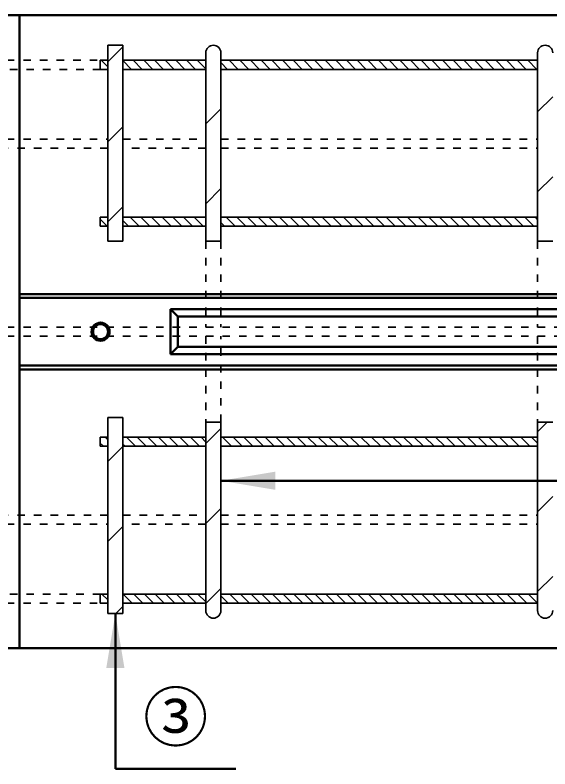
# Model space of a CAD drawing. Units: millimetres, scale not verified. Extents: x 100 to 4105, y 100 to 2870.
# Drawn here: x 3193 to 3548, y 1937 to 2437 of the extents above; entities that cross this region are included whole.
import ezdxf
from ezdxf.enums import TextEntityAlignment as Align

# ---------------------------------------------------------------- set-up
doc = ezdxf.new("R2010")
doc.units = ezdxf.units.MM
doc.header["$LTSCALE"] = 5
doc.linetypes.add('USER1', pattern=[2.2, 1, -1.2])
doc.layers.add('V-nasSTD', color=7, linetype='Continuous', lineweight=35)
doc.styles.add('ＭＳ ゴシック', font='')
doc.styles.get('ＭＳ ゴシック').set_extended_font_data('MS Gothic')

msp = doc.modelspace()

# ---------------------------------------------------------------- hatches: boundary and pattern name
at = {"layer": 'V-nasSTD'}
for points in [[(3365.35, 2133.983), (3329.35, 2127.983), (3365.35, 2121.983)], [(3265.35, 2003.841), (3259.35, 2039.841), (3253.35, 2003.841)]]:
    msp.add_hatch(color=256, dxfattribs=at).paths.add_polyline_path(points)

# ---------------------------------------------------------------- linework, layer by layer
at = {"layer": 'V-nasSTD', "lineweight": 50}
for p, q in [((2672.85, 2436.841), (3195.85, 2436.841)), ((3189.85, 2436.841), (3195.85, 2436.841)), ((3934.35, 2436.841), (3195.85, 2436.841)), ((3195.85, 2016.841), (3195.85, 2436.841)), ((3195.85, 2251.841), (3934.35, 2251.841)), ((3195.85, 2249.341), (3934.35, 2249.341)), ((3295.85, 2241.841), (3834.35, 2241.841)), ((3295.85, 2211.841), (3295.85, 2241.841)), ((3300.85, 2236.841), (3295.85, 2241.841)), ((3300.85, 2236.841), (3829.35, 2236.841)), ((3300.85, 2216.841), (3300.85, 2236.841)), ((3300.85, 2216.841), (3295.85, 2211.841)), ((3300.85, 2216.841), (3829.35, 2216.841)), ((3295.85, 2211.841), (3834.35, 2211.841)), ((3195.85, 2204.341), (3934.35, 2204.341)), ((3195.85, 2201.841), (3934.35, 2201.841)), ((3329.35, 2127.983), (4037.35, 2127.983)), ((3259.35, 1936.841), (3259.35, 2039.841)), ((3195.85, 2016.841), (2672.85, 2016.841)), ((3195.85, 2016.841), (3934.35, 2016.841)), ((3259.35, 1936.841), (3339.35, 1936.841))]:
    msp.add_line(p, q, dxfattribs=at)
at = {"layer": 'V-nasSTD'}
for p, q in [((3254.35, 2416.841), (3254.35, 2286.841)), ((3254.35, 2416.841), (3264.35, 2416.841)), ((3254.35, 2405.822), (3264.35, 2415.822)), ((3264.35, 2416.841), (3264.35, 2286.841)), ((3319.35, 2411.841), (3319.35, 2286.841)), ((3329.35, 2411.841), (3329.35, 2286.841)), ((3539.35, 2411.841), (3539.35, 2286.841)), ((3249.35, 2406.841), (3249.35, 2400.841)), ((3249.35, 2406.841), (3254.35, 2406.841)), ((3250.013, 2406.841), (3254.35, 2402.504)), ((3264.35, 2406.841), (3319.35, 2406.841)), ((3264.35, 2406.646), (3270.155, 2400.841)), ((3271.226, 2406.841), (3277.226, 2400.841)), ((3278.297, 2406.841), (3284.297, 2400.841)), ((3285.368, 2406.841), (3291.368, 2400.841)), ((3292.44, 2406.841), (3298.44, 2400.841)), ((3299.511, 2406.841), (3305.511, 2400.841)), ((3306.582, 2406.841), (3312.582, 2400.841)), ((3313.653, 2406.841), (3319.35, 2401.143)), ((3329.35, 2406.841), (3539.35, 2406.841)), ((3329.35, 2405.286), (3333.795, 2400.841)), ((3334.866, 2406.841), (3340.866, 2400.841)), ((3341.937, 2406.841), (3347.937, 2400.841)), ((3349.008, 2406.841), (3355.008, 2400.841)), ((3356.079, 2406.841), (3362.079, 2400.841)), ((3363.15, 2406.841), (3369.15, 2400.841)), ((3370.221, 2406.841), (3376.221, 2400.841)), ((3377.292, 2406.841), (3383.292, 2400.841)), ((3384.363, 2406.841), (3390.363, 2400.841)), ((3391.435, 2406.841), (3397.435, 2400.841)), ((3398.506, 2406.841), (3404.506, 2400.841)), ((3405.577, 2406.841), (3411.577, 2400.841)), ((3412.648, 2406.841), (3418.648, 2400.841)), ((3419.719, 2406.841), (3425.719, 2400.841)), ((3426.79, 2406.841), (3432.79, 2400.841)), ((3433.861, 2406.841), (3439.861, 2400.841)), ((3440.932, 2406.841), (3446.932, 2400.841)), ((3448.003, 2406.841), (3454.003, 2400.841)), ((3455.074, 2406.841), (3461.074, 2400.841)), ((3462.145, 2406.841), (3468.145, 2400.841)), ((3469.216, 2406.841), (3475.216, 2400.841)), ((3476.287, 2406.841), (3482.287, 2400.841)), ((3483.358, 2406.841), (3489.358, 2400.841)), ((3490.429, 2406.841), (3496.429, 2400.841)), ((3497.501, 2406.841), (3503.501, 2400.841)), ((3504.572, 2406.841), (3510.572, 2400.841)), ((3511.643, 2406.841), (3517.643, 2400.841)), ((3518.714, 2406.841), (3524.714, 2400.841)), ((3525.785, 2406.841), (3531.785, 2400.841)), ((3532.856, 2406.841), (3538.856, 2400.841)), ((3249.35, 2400.841), (3254.35, 2400.841)), ((3264.35, 2400.841), (3319.35, 2400.841)), ((3329.35, 2400.841), (3539.35, 2400.841)), ((3539.35, 2372.624), (3549.35, 2382.624)), ((3319.35, 2364.756), (3329.35, 2374.756)), ((3254.35, 2352.789), (3264.35, 2362.789)), ((3539.35, 2319.591), (3549.35, 2329.591)), ((3319.35, 2311.723), (3329.35, 2321.723)), ((3254.35, 2299.756), (3264.35, 2309.756)), ((3249.35, 2302.841), (3249.35, 2296.841)), ((3249.35, 2302.841), (3254.35, 2302.841)), ((3249.35, 2301.438), (3253.947, 2296.841)), ((3264.35, 2302.841), (3319.35, 2302.841)), ((3264.35, 2300.58), (3268.089, 2296.841)), ((3269.16, 2302.841), (3275.16, 2296.841)), ((3276.231, 2302.841), (3282.231, 2296.841)), ((3283.302, 2302.841), (3289.302, 2296.841)), ((3290.374, 2302.841), (3296.374, 2296.841)), ((3297.445, 2302.841), (3303.445, 2296.841)), ((3304.516, 2302.841), (3310.516, 2296.841)), ((3311.587, 2302.841), (3317.587, 2296.841)), ((3329.35, 2302.841), (3539.35, 2302.841)), ((3332.8, 2302.841), (3338.8, 2296.841)), ((3339.871, 2302.841), (3345.871, 2296.841)), ((3346.942, 2302.841), (3352.942, 2296.841)), ((3354.013, 2302.841), (3360.013, 2296.841)), ((3361.084, 2302.841), (3367.084, 2296.841)), ((3368.155, 2302.841), (3374.155, 2296.841)), ((3375.226, 2302.841), (3381.226, 2296.841)), ((3382.297, 2302.841), (3388.297, 2296.841)), ((3389.368, 2302.841), (3395.368, 2296.841)), ((3396.44, 2302.841), (3402.44, 2296.841)), ((3403.511, 2302.841), (3409.511, 2296.841)), ((3410.582, 2302.841), (3416.582, 2296.841)), ((3417.653, 2302.841), (3423.653, 2296.841)), ((3424.724, 2302.841), (3430.724, 2296.841)), ((3431.795, 2302.841), (3437.795, 2296.841)), ((3438.866, 2302.841), (3444.866, 2296.841)), ((3445.937, 2302.841), (3451.937, 2296.841)), ((3453.008, 2302.841), (3459.008, 2296.841)), ((3460.079, 2302.841), (3466.079, 2296.841)), ((3467.15, 2302.841), (3473.15, 2296.841)), ((3474.221, 2302.841), (3480.221, 2296.841)), ((3481.292, 2302.841), (3487.292, 2296.841)), ((3488.363, 2302.841), (3494.363, 2296.841)), ((3495.435, 2302.841), (3501.435, 2296.841)), ((3502.506, 2302.841), (3508.506, 2296.841)), ((3509.577, 2302.841), (3515.577, 2296.841)), ((3516.648, 2302.841), (3522.648, 2296.841)), ((3523.719, 2302.841), (3529.719, 2296.841)), ((3530.79, 2302.841), (3536.79, 2296.841)), ((3537.861, 2302.841), (3539.35, 2301.352)), ((3249.35, 2296.841), (3254.35, 2296.841)), ((3264.35, 2296.841), (3319.35, 2296.841)), ((3329.35, 2299.22), (3331.729, 2296.841)), ((3329.35, 2296.841), (3539.35, 2296.841)), ((3254.35, 2286.841), (3264.35, 2286.841)), ((3319.35, 2286.841), (3329.35, 2286.841)), ((3539.35, 2286.841), (3549.35, 2286.841)), ((3254.35, 2169.841), (3254.35, 2039.841)), ((3254.35, 2169.841), (3264.35, 2169.841)), ((3264.35, 2169.841), (3264.35, 2039.841)), ((3319.35, 2166.841), (3319.35, 2041.841)), ((3319.35, 2166.841), (3329.35, 2166.841)), ((3329.35, 2166.841), (3329.35, 2041.841)), ((3539.35, 2166.841), (3539.35, 2041.841)), ((3539.35, 2166.841), (3549.35, 2166.841)), ((3539.35, 2160.492), (3545.699, 2166.841)), ((3319.35, 2152.624), (3329.35, 2162.624)), ((3249.35, 2156.841), (3249.35, 2150.841)), ((3249.35, 2156.841), (3254.35, 2156.841)), ((3252.526, 2156.841), (3254.35, 2155.016)), ((3264.35, 2156.841), (3319.35, 2156.841)), ((3266.668, 2156.841), (3272.668, 2150.841)), ((3273.739, 2156.841), (3279.739, 2150.841)), ((3280.81, 2156.841), (3286.81, 2150.841)), ((3287.881, 2156.841), (3293.881, 2150.841)), ((3294.952, 2156.841), (3300.952, 2150.841)), ((3302.023, 2156.841), (3308.023, 2150.841)), ((3309.094, 2156.841), (3315.094, 2150.841)), ((3316.165, 2156.841), (3319.35, 2153.656)), ((3329.35, 2156.841), (3539.35, 2156.841)), ((3330.308, 2156.841), (3336.308, 2150.841)), ((3337.379, 2156.841), (3343.379, 2150.841)), ((3344.45, 2156.841), (3350.45, 2150.841)), ((3351.521, 2156.841), (3357.521, 2150.841)), ((3358.592, 2156.841), (3364.592, 2150.841)), ((3365.663, 2156.841), (3371.663, 2150.841)), ((3372.734, 2156.841), (3378.734, 2150.841)), ((3379.805, 2156.841), (3385.805, 2150.841)), ((3386.876, 2156.841), (3392.876, 2150.841)), ((3393.947, 2156.841), (3399.947, 2150.841)), ((3401.018, 2156.841), (3407.018, 2150.841)), ((3408.089, 2156.841), (3414.089, 2150.841)), ((3415.16, 2156.841), (3421.16, 2150.841)), ((3422.231, 2156.841), (3428.231, 2150.841)), ((3429.302, 2156.841), (3435.302, 2150.841)), ((3436.374, 2156.841), (3442.374, 2150.841)), ((3443.445, 2156.841), (3449.445, 2150.841)), ((3450.516, 2156.841), (3456.516, 2150.841)), ((3457.587, 2156.841), (3463.587, 2150.841)), ((3464.658, 2156.841), (3470.658, 2150.841)), ((3471.729, 2156.841), (3477.729, 2150.841)), ((3478.8, 2156.841), (3484.8, 2150.841)), ((3485.871, 2156.841), (3491.871, 2150.841)), ((3492.942, 2156.841), (3498.942, 2150.841)), ((3500.013, 2156.841), (3506.013, 2150.841)), ((3507.084, 2156.841), (3513.084, 2150.841)), ((3514.155, 2156.841), (3520.155, 2150.841)), ((3521.226, 2156.841), (3527.226, 2150.841)), ((3528.297, 2156.841), (3534.297, 2150.841)), ((3535.368, 2156.841), (3539.35, 2152.859)), ((3249.35, 2152.945), (3251.455, 2150.841)), ((3249.35, 2150.841), (3254.35, 2150.841)), ((3254.35, 2140.657), (3264.35, 2150.657)), ((3264.35, 2152.088), (3265.597, 2150.841)), ((3264.35, 2150.841), (3319.35, 2150.841)), ((3329.35, 2150.841), (3539.35, 2150.841)), ((3539.35, 2107.459), (3549.35, 2117.459)), ((3319.35, 2099.591), (3329.35, 2109.591)), ((3254.35, 2087.624), (3264.35, 2097.624)), ((3539.35, 2054.426), (3549.35, 2064.426)), ((3319.35, 2046.558), (3329.35, 2056.558)), ((3249.35, 2052.841), (3249.35, 2046.841)), ((3249.35, 2052.841), (3254.35, 2052.841)), ((3250.46, 2052.841), (3254.35, 2048.95)), ((3264.35, 2052.841), (3319.35, 2052.841)), ((3264.602, 2052.841), (3270.602, 2046.841)), ((3271.673, 2052.841), (3277.673, 2046.841)), ((3278.744, 2052.841), (3284.744, 2046.841)), ((3285.815, 2052.841), (3291.815, 2046.841)), ((3292.886, 2052.841), (3298.886, 2046.841)), ((3299.957, 2052.841), (3305.957, 2046.841)), ((3307.028, 2052.841), (3313.028, 2046.841)), ((3314.099, 2052.841), (3319.35, 2047.59)), ((3329.35, 2052.841), (3539.35, 2052.841)), ((3329.35, 2051.732), (3334.242, 2046.841)), ((3335.313, 2052.841), (3341.313, 2046.841)), ((3342.384, 2052.841), (3348.384, 2046.841)), ((3349.455, 2052.841), (3355.455, 2046.841)), ((3356.526, 2052.841), (3362.526, 2046.841)), ((3363.597, 2052.841), (3369.597, 2046.841)), ((3370.668, 2052.841), (3376.668, 2046.841)), ((3377.739, 2052.841), (3383.739, 2046.841)), ((3384.81, 2052.841), (3390.81, 2046.841)), ((3391.881, 2052.841), (3397.881, 2046.841)), ((3398.952, 2052.841), (3404.952, 2046.841)), ((3406.023, 2052.841), (3412.023, 2046.841)), ((3413.094, 2052.841), (3419.094, 2046.841)), ((3420.165, 2052.841), (3426.165, 2046.841)), ((3427.236, 2052.841), (3433.236, 2046.841)), ((3434.308, 2052.841), (3440.308, 2046.841)), ((3441.379, 2052.841), (3447.379, 2046.841)), ((3448.45, 2052.841), (3454.45, 2046.841)), ((3455.521, 2052.841), (3461.521, 2046.841)), ((3462.592, 2052.841), (3468.592, 2046.841)), ((3469.663, 2052.841), (3475.663, 2046.841)), ((3476.734, 2052.841), (3482.734, 2046.841)), ((3483.805, 2052.841), (3489.805, 2046.841)), ((3490.876, 2052.841), (3496.876, 2046.841)), ((3497.947, 2052.841), (3503.947, 2046.841)), ((3505.018, 2052.841), (3511.018, 2046.841)), ((3512.089, 2052.841), (3518.089, 2046.841)), ((3519.16, 2052.841), (3525.16, 2046.841)), ((3526.231, 2052.841), (3532.231, 2046.841)), ((3533.302, 2052.841), (3539.302, 2046.841)), ((3249.35, 2046.879), (3249.389, 2046.841)), ((3249.35, 2046.841), (3254.35, 2046.841)), ((3264.35, 2046.841), (3319.35, 2046.841)), ((3329.35, 2046.841), (3539.35, 2046.841)), ((3259.6, 2039.841), (3264.35, 2044.591)), ((3254.35, 2039.841), (3264.35, 2039.841))]:
    msp.add_line(p, q, dxfattribs=at)
at = {"layer": 'V-nasSTD', "linetype": 'USER1'}
for p, q in [((2934.35, 2406.841), (3249.35, 2406.841)), ((3249.35, 2400.841), (2934.35, 2400.841)), ((2934.35, 2354.556), (3254.35, 2354.556)), ((3264.35, 2354.556), (3319.35, 2354.556)), ((3329.35, 2354.556), (3539.35, 2354.556)), ((3254.35, 2348.556), (2934.35, 2348.556)), ((3319.35, 2348.556), (3264.35, 2348.556)), ((3329.35, 2348.556), (3539.35, 2348.556)), ((3319.35, 2286.841), (3319.35, 2229.841)), ((3329.35, 2286.841), (3329.35, 2229.841)), ((3539.35, 2286.841), (3539.35, 2229.841)), ((2934.35, 2229.841), (3909.35, 2229.841)), ((2934.35, 2223.841), (3909.35, 2223.841)), ((3319.35, 2223.841), (3319.35, 2166.841)), ((3329.35, 2166.841), (3329.35, 2223.841)), ((3539.35, 2223.841), (3539.35, 2166.841)), ((3254.35, 2105.126), (2934.35, 2105.126)), ((3264.35, 2105.126), (3319.35, 2105.126)), ((3329.35, 2105.126), (3539.35, 2105.126)), ((2934.35, 2099.126), (3254.35, 2099.126)), ((3319.35, 2099.126), (3264.35, 2099.126)), ((3329.35, 2099.126), (3539.35, 2099.126)), ((3249.35, 2052.841), (2934.35, 2052.841)), ((2934.35, 2046.841), (3249.35, 2046.841))]:
    msp.add_line(p, q, dxfattribs=at)
at = {"layer": 'V-nasSTD', "lineweight": 50}
for radius in [6, 5]:
    msp.add_circle((3249.55, 2226.841), radius, dxfattribs=at)
at = {"layer": 'V-nasSTD'}
for centre, start, end in [((3324.35, 2411.841), 0, 180), ((3544.35, 2411.841), 0, 180), ((3324.35, 2041.841), 180, 0), ((3544.35, 2041.841), 180, 0)]:
    msp.add_arc(centre, 5, start, end, dxfattribs=at)

# ---------------------------------------------------------------- texts
at = {"layer": 'V-nasSTD', "style": 'ＭＳ ゴシック'}
msp.add_text('③', height=31.67, dxfattribs=at).set_placement((3277.75, 1987.041), align=Align.TOP_LEFT)

doc.saveas('drawing.dxf')
